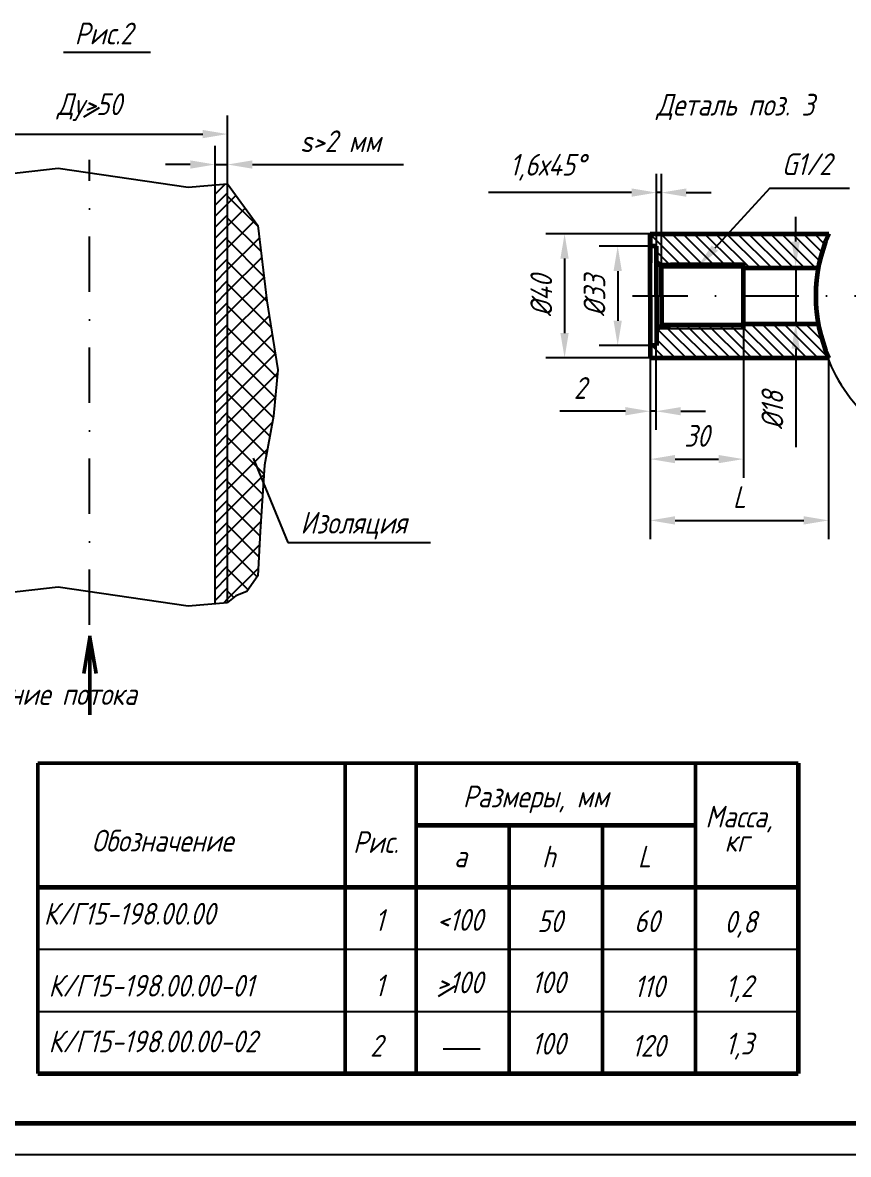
# Model space of a CAD drawing. Header units: inches. Extents: x 5120 to 5750, y -3370 to -3068.
# Drawn here: x 5229.7 to 5362.7, y -3364.7 to -3182.5 of the extents above; entities that cross this region are included whole.
import ezdxf

# ---------------------------------------------------------------- set-up
doc = ezdxf.new("R2010")
doc.units = ezdxf.units.IN
doc.header["$LTSCALE"] = 0.7
doc.header["$MEASUREMENT"] = 0
doc.linetypes.add('DASHDOT', pattern=[25.4, 12.7, -6.35, 0, -6.35])
doc.styles.get("Standard").update_dxf_attribs({"font": 'romand.shx', "width": 0.8, "oblique": 15, "height": 3.5})
doc.dimstyles.get("Standard").update_dxf_attribs({"dimtxt": 3.5, "dimasz": 4, "dimexe": 3, "dimexo": 0, "dimgap": 2, "dimtad": 1, "dimdsep": 46, "dimtxsty": 'Standard', "dimcen": 0.09, "dimaunit": 1, "dimadec": 3, "dimazin": 0, "dimtfac": 1, "dimtmove": 0, "dimatfit": 3, "dimfxl": 0.18, "dimtolj": 1, "dimtzin": 0, "dimlwd": 25, "dimlwe": 25, "dimarcsym": 0})

# ---------------------------------------------------------------- blocks, each defined once
blk = doc.blocks.new('*D183')
at = {"color": 0, "lineweight": 25, "transparency": 16777216}
for p, q in [((5260.69, -3208.57), (5260.69, -3202.31)), ((5262.69, -3208.39), (5262.69, -3202.31)), ((5256.69, -3205.31), (5252.69, -3205.31)), ((5260.69, -3205.31), (5262.69, -3205.31)), ((5266.69, -3205.31), (5291.05, -3205.31))]:
    blk.add_line(p, q, dxfattribs=at)
for points in [[(5256.69, -3204.64), (5256.69, -3205.98), (5260.69, -3205.31)], [(5266.69, -3204.64), (5266.69, -3205.98), (5262.69, -3205.31)]]:
    blk.add_solid(points, dxfattribs=at)
at = {"layer": 'DEFPOINTS', "color": 0, "lineweight": 25, "transparency": 16777216}
for p in [(5262.69, -3205.31), (5260.69, -3208.57), (5262.69, -3208.39)]:
    blk.add_point(p, dxfattribs=at)
at = {"color": 0, "lineweight": 25, "transparency": 16777216, "insert": (5280.87, -3201.56), "char_height": 3.5, "attachment_point": 5}
blk.add_mtext('\\A1;s>2 мм', dxfattribs=at)
blk = doc.blocks.new('*D186')
at = {"color": 0, "lineweight": 25, "transparency": 16777216}
for p, q in [((5330.79, -3236.46), (5330.79, -3265.63)), ((5359.53, -3236.46), (5359.53, -3265.63)), ((5334.79, -3262.63), (5355.53, -3262.63))]:
    blk.add_line(p, q, dxfattribs=at)
for points in [[(5334.79, -3261.96), (5334.79, -3263.3), (5330.79, -3262.63)], [(5355.53, -3261.96), (5355.53, -3263.3), (5359.53, -3262.63)]]:
    blk.add_solid(points, dxfattribs=at)
at = {"layer": 'DEFPOINTS', "color": 0, "lineweight": 25, "transparency": 16777216}
for p in [(5330.79, -3236.46), (5359.53, -3236.46), (5359.53, -3262.63)]:
    blk.add_point(p, dxfattribs=at)
at = {"color": 0, "lineweight": 25, "transparency": 16777216, "insert": (5345.16, -3258.88), "char_height": 3.5, "attachment_point": 5}
blk.add_mtext('\\A1;L', dxfattribs=at)
blk = doc.blocks.new('*D187')
at = {"color": 0, "lineweight": 25, "transparency": 16777216}
for p, q in [((5330.79, -3226.46), (5330.79, -3255.76)), ((5345.79, -3231.71), (5345.79, -3255.76)), ((5334.79, -3252.76), (5341.79, -3252.76))]:
    blk.add_line(p, q, dxfattribs=at)
for points in [[(5334.79, -3252.09), (5334.79, -3253.42), (5330.79, -3252.76)], [(5341.79, -3252.09), (5341.79, -3253.42), (5345.79, -3252.76)]]:
    blk.add_solid(points, dxfattribs=at)
at = {"layer": 'DEFPOINTS', "color": 0, "lineweight": 25, "transparency": 16777216}
for p in [(5330.79, -3226.46), (5345.79, -3231.71), (5345.79, -3252.76)]:
    blk.add_point(p, dxfattribs=at)
at = {"color": 0, "lineweight": 25, "transparency": 16777216, "insert": (5338.29, -3249.01), "char_height": 3.5, "attachment_point": 5}
blk.add_mtext('\\A1;30', dxfattribs=at)
blk = doc.blocks.new('*D188')
at = {"color": 0, "lineweight": 25, "transparency": 16777216}
for p, q in [((5330.79, -3216.46), (5313.99, -3216.46)), ((5316.99, -3220.46), (5316.99, -3232.46)), ((5330.79, -3236.46), (5313.99, -3236.46))]:
    blk.add_line(p, q, dxfattribs=at)
for points in [[(5316.32, -3220.46), (5317.65, -3220.46), (5316.99, -3216.46)], [(5316.32, -3232.46), (5317.65, -3232.46), (5316.99, -3236.46)]]:
    blk.add_solid(points, dxfattribs=at)
at = {"layer": 'DEFPOINTS', "color": 0, "lineweight": 25, "transparency": 16777216}
for p in [(5330.79, -3216.46), (5316.99, -3236.46), (5330.79, -3236.46)]:
    blk.add_point(p, dxfattribs=at)
at = {"color": 0, "lineweight": 25, "transparency": 16777216, "insert": (5313.24, -3226.46), "char_height": 3.5, "attachment_point": 5, "rotation": 90}
blk.add_mtext('\\A1;%%C40', dxfattribs=at)
blk = doc.blocks.new('*D189')
at = {"color": 0, "lineweight": 25, "transparency": 16777216}
for p, q in [((5330.79, -3218.46), (5322.55, -3218.46)), ((5325.55, -3222.46), (5325.55, -3230.46)), ((5330.79, -3234.46), (5322.55, -3234.46))]:
    blk.add_line(p, q, dxfattribs=at)
for points in [[(5324.88, -3222.46), (5326.21, -3222.46), (5325.55, -3218.46)], [(5324.88, -3230.46), (5326.21, -3230.46), (5325.55, -3234.46)]]:
    blk.add_solid(points, dxfattribs=at)
at = {"layer": 'DEFPOINTS', "color": 0, "lineweight": 25, "transparency": 16777216}
for p in [(5330.79, -3218.46, 0.5), (5325.55, -3234.46), (5330.79, -3234.46)]:
    blk.add_point(p, dxfattribs=at)
at = {"color": 0, "lineweight": 25, "transparency": 16777216, "insert": (5321.8, -3226.46), "char_height": 3.5, "attachment_point": 5, "rotation": 90}
blk.add_mtext('\\A1;%%C33', dxfattribs=at)
blk = doc.blocks.new('*D190')
at = {"color": 0, "lineweight": 25, "transparency": 16777216}
for p, q in [((5330.79, -3234.46), (5330.79, -3248.05)), ((5331.71, -3234.46), (5331.71, -3248.05)), ((5326.79, -3245.05), (5316.22, -3245.05)), ((5331.71, -3245.05), (5330.79, -3245.05)), ((5335.71, -3245.05), (5339.71, -3245.05))]:
    blk.add_line(p, q, dxfattribs=at)
for points in [[(5326.79, -3244.38), (5326.79, -3245.71), (5330.79, -3245.05)], [(5335.71, -3244.38), (5335.71, -3245.71), (5331.71, -3245.05)]]:
    blk.add_solid(points, dxfattribs=at)
at = {"layer": 'DEFPOINTS', "color": 0, "lineweight": 25, "transparency": 16777216}
for p in [(5330.79, -3234.46), (5331.71, -3234.46), (5331.71, -3245.05)]:
    blk.add_point(p, dxfattribs=at)
at = {"color": 0, "lineweight": 25, "transparency": 16777216, "insert": (5319.47, -3241.3), "char_height": 3.5, "attachment_point": 5}
blk.add_mtext('\\A1;2', dxfattribs=at)
blk = doc.blocks.new('*D191')
at = {"color": 0, "lineweight": 25, "transparency": 16777216}
for p, q in [((5331.79, -3218.46), (5331.79, -3206.83)), ((5332.59, -3221.72), (5332.59, -3206.83)), ((5327.79, -3209.83), (5304.71, -3209.83)), ((5332.59, -3209.83), (5331.79, -3209.83)), ((5336.59, -3209.83), (5340.59, -3209.83))]:
    blk.add_line(p, q, dxfattribs=at)
for points in [[(5327.79, -3209.16), (5327.79, -3210.5), (5331.79, -3209.83)], [(5336.59, -3209.16), (5336.59, -3210.5), (5332.59, -3209.83)]]:
    blk.add_solid(points, dxfattribs=at)
at = {"layer": 'DEFPOINTS', "color": 0, "lineweight": 25, "transparency": 16777216}
for p in [(5332.59, -3209.83), (5331.79, -3218.46, 0.5), (5332.59, -3221.72)]:
    blk.add_point(p, dxfattribs=at)
at = {"color": 0, "lineweight": 25, "transparency": 16777216, "insert": (5314.24, -3205.75), "char_height": 3.5, "attachment_point": 5}
blk.add_mtext('\\A1;1,6х45%%D', dxfattribs=at)
blk = doc.blocks.new('*D192')
at = {"color": 0, "lineweight": 25, "transparency": 16777216}
for p, q in [((5354.22, -3217.72), (5354.22, -3213.72)), ((5345.79, -3221.72), (5357.22, -3221.72)), ((5354.22, -3221.72), (5354.22, -3230.96)), ((5345.79, -3230.96), (5357.22, -3230.96)), ((5354.22, -3234.96), (5354.22, -3250.84))]:
    blk.add_line(p, q, dxfattribs=at)
for points in [[(5353.55, -3217.72), (5354.88, -3217.72), (5354.22, -3221.72)], [(5353.55, -3234.96), (5354.88, -3234.96), (5354.22, -3230.96)]]:
    blk.add_solid(points, dxfattribs=at)
at = {"layer": 'DEFPOINTS', "color": 0, "lineweight": 25, "transparency": 16777216}
for p in [(5345.79, -3221.72), (5345.79, -3230.96), (5354.22, -3230.96)]:
    blk.add_point(p, dxfattribs=at)
at = {"color": 0, "lineweight": 25, "transparency": 16777216, "insert": (5350.47, -3244.9), "char_height": 3.5, "attachment_point": 5, "rotation": 90}
blk.add_mtext('\\A1;%%C18', dxfattribs=at)

msp = doc.modelspace()

# ---------------------------------------------------------------- hatches: boundary and pattern name
at = {"lineweight": 25}
h = msp.add_hatch(dxfattribs=at)
h.set_pattern_fill('ANSI31', color=256, scale=10)
h.set_pattern_definition([(45, (-20.5425, 61.1235), (-0.88388348, 0.88388348), [])])
h.paths.add_polyline_path([(5260.691, -3276.005), (5262.691, -3275.832), (5262.691, -3208.392), (5260.691, -3208.565)])
h = msp.add_hatch(dxfattribs=at)
h.set_pattern_fill('ANSI31', color=256, scale=10, angle=90)
h.paths.add_polyline_path([(5359.535, -3216.465), (5330.787, -3216.465), (5330.787, -3218.465), (5331.787, -3218.465), (5331.787, -3220.925), (5332.077, -3221.215), (5334.037, -3221.215), (5345.787, -3221.215), (5345.787, -3221.965), (5357.856, -3221.965, -0.0576965)])
h.paths.add_polyline_path([(5357.906, -3231.228), (5357.642, -3230.965), (5345.787, -3230.965), (5345.787, -3231.715), (5332.077, -3231.715), (5331.787, -3232.005), (5331.787, -3234.465), (5330.787, -3234.465), (5330.787, -3236.465), (5359.535, -3236.465, -0.0550072)])
h = msp.add_hatch(dxfattribs=at)
h.set_pattern_fill('ANSI31', color=256, scale=10, angle=90)
h.paths.add_polyline_path([(5345.787, -3221.215), (5334.037, -3221.215), (5332.077, -3221.215), (5332.587, -3221.725), (5345.787, -3221.725)])
h = msp.add_hatch(dxfattribs=at)
h.set_pattern_fill('ANSI31', color=256, scale=10, angle=90)
h.paths.add_polyline_path([(5345.787, -3231.205), (5332.587, -3231.205), (5332.077, -3231.715), (5345.787, -3231.715)])

# ---------------------------------------------------------------- linework, layer by layer
for p, q in [((5236.25, -3187.209), (5250.292, -3187.209)), ((5241.993, -3196.202), (5239.472, -3197.684)), ((5262.691, -3275.832), (5262.691, -3197.407)), ((5222.191, -3200.407), (5258.691, -3200.407)), ((5350.082, -3209.136), (5341.2, -3218.763)), ((5350.082, -3209.136), (5362.904, -3209.136)), ((5262.691, -3211.635), (5264.055, -3210.271)), ((5267.616, -3215.316), (5262.691, -3210.391)), ((5262.691, -3215.171), (5265.543, -3212.319)), ((5268.088, -3219.324), (5262.691, -3213.927)), ((5262.691, -3218.706), (5267.031, -3214.367)), ((5262.691, -3222.242), (5267.827, -3217.106)), ((5268.56, -3223.331), (5262.691, -3217.462)), ((5330.787, -3221.165, 0.5), (5330.787, -3216.465, 0.5)), ((5330.787, -3221.165, 0.5), (5330.787, -3216.465, 0.5)), ((5262.691, -3225.777), (5268.199, -3220.269)), ((5269.035, -3227.342), (5262.691, -3220.998)), ((5334.037, -3221.215), (5345.787, -3221.215)), ((5262.691, -3229.313), (5268.572, -3223.432)), ((5269.717, -3231.559), (5262.691, -3224.533)), ((5262.691, -3232.848), (5268.945, -3226.595)), ((5270.399, -3235.777), (5262.691, -3228.069)), ((5262.691, -3236.384), (5269.411, -3229.664)), ((5270.696, -3239.61), (5262.691, -3231.604)), ((5334.037, -3231.715), (5332.077, -3231.715)), ((5332.077, -3231.715), (5345.787, -3231.715)), ((5262.691, -3239.92), (5269.903, -3232.708)), ((5270.388, -3242.837), (5262.691, -3235.14)), ((5262.691, -3243.455), (5270.395, -3235.751)), ((5270.065, -3246.05), (5262.691, -3238.675)), ((5262.691, -3246.991), (5270.762, -3238.919)), ((5269.521, -3249.041), (5262.691, -3242.211)), ((5262.691, -3250.526), (5270.389, -3242.828)), ((5268.977, -3252.032), (5262.691, -3245.746)), ((5262.691, -3254.062), (5269.924, -3246.829)), ((5268.574, -3255.165), (5262.691, -3249.282)), ((5262.691, -3257.597), (5269.137, -3251.151)), ((5268.353, -3258.479), (5262.691, -3252.817)), ((5266.811, -3252.624), (5272.42, -3266.168)), ((5262.691, -3261.133), (5268.568, -3255.256)), ((5268.131, -3261.794), (5262.691, -3256.353)), ((5262.691, -3264.668), (5268.315, -3259.044)), ((5267.921, -3265.119), (5262.691, -3259.889)), ((5262.691, -3268.204), (5268.062, -3262.832)), ((5267.751, -3268.485), (5262.691, -3263.424)), ((5262.691, -3271.739), (5267.847, -3266.583)), ((5272.42, -3266.168), (5295.405, -3266.168)), ((5267.473, -3271.742), (5262.691, -3266.96)), ((5262.691, -3275.275), (5267.659, -3270.306)), ((5266, -3273.804), (5262.691, -3270.495)), ((5263.698, -3275.038), (5262.691, -3274.031)), ((5293.075, -3301.719), (5349.146, -3301.719)), ((5232.104, -3321.719), (5293.075, -3321.719)), ((5232.104, -3331.719), (5293.075, -3331.719)), ((5293.075, -3331.719), (5354.629, -3331.719)), ((5299.373, -3337.656), (5296.606, -3339.293)), ((5232.104, -3341.719), (5293.075, -3341.719)), ((5293.075, -3341.719), (5354.629, -3341.719)), ((5297.433, -3347.756), (5303.383, -3347.756))]:
    msp.add_line(p, q, dxfattribs=at)
at = {"linetype": 'DASHDOT'}
msp.add_line((5240.441, -3279.439), (5240.441, -3204.529), dxfattribs=at)
for p, q in [((5260.691, -3276.005), (5260.691, -3208.392)), ((5262.691, -3275.832), (5262.691, -3208.392)), ((5330.787, -3216.465), (5330.787, -3226.465))]:
    msp.add_line(p, q)
at = {"lineweight": 60}
for p, q in [((5330.787, -3216.465), (5359.535, -3216.465)), ((5330.787, -3226.465), (5330.787, -3216.465)), ((5331.787, -3218.465, 0.5), (5330.787, -3218.465, 0.5)), ((5331.787, -3226.465), (5331.787, -3218.465)), ((5332.587, -3221.725), (5331.787, -3220.925)), ((5332.587, -3226.465), (5332.587, -3221.725)), ((5330.787, -3226.465), (5330.787, -3236.465)), ((5331.787, -3226.465), (5331.787, -3234.465)), ((5332.587, -3226.465), (5332.587, -3231.205)), ((5332.587, -3231.205), (5331.787, -3232.005)), ((5330.787, -3236.465), (5359.535, -3236.465)), ((5354.629, -3301.719), (5354.629, -3351.719)), ((5293.075, -3311.719), (5338.075, -3311.719)), ((5232.104, -3321.719), (5354.629, -3321.719)), ((5232.104, -3351.719), (5354.629, -3351.719))]:
    msp.add_line(p, q, dxfattribs=at)
at = {"color": 7, "linetype": 'Continuous', "lineweight": 60}
for p, q in [((5330.787, -3216.465), (5330.787, -3221.165)), ((5330.787, -3216.465), (5330.787, -3221.165)), ((5345.787, -3221.725), (5332.587, -3221.725)), ((5333.527, -3221.725), (5332.587, -3221.725)), ((5345.787, -3221.215), (5345.787, -3231.715)), ((5345.787, -3231.205), (5332.587, -3231.205)), ((5333.527, -3231.205), (5332.587, -3231.205)), ((5331.787, -3234.465), (5330.787, -3234.465))]:
    msp.add_line(p, q, dxfattribs=at)
at = {"color": 0}
for p, q in [((5331.787, -3220.918), (5331.74, -3220.965)), ((5357.906, -3231.228), (5357.642, -3230.965)), ((5331.787, -3234.389), (5331.71, -3234.465))]:
    msp.add_line(p, q, dxfattribs=at)
at = {"lineweight": 20}
msp.add_line((5332.077, -3221.215), (5334.037, -3221.215), dxfattribs=at)
at = {"linetype": 'Continuous', "lineweight": 60}
for p, q in [((5345.787, -3221.965), (5357.856, -3221.965)), ((5345.787, -3230.965), (5357.856, -3230.965)), ((5128.446, -3359.747), (5745.446, -3359.747))]:
    msp.add_line(p, q, dxfattribs=at)
at = {"linetype": 'DASHDOT', "lineweight": 25}
msp.add_line((5327.955, -3226.465), (5386.851, -3226.465), dxfattribs=at)
at = {"linetype": 'Continuous', "lineweight": 50}
for p, q in [((5240.534, -3281.217), (5240.534, -3293.972)), ((5240.534, -3281.517), (5239.534, -3287.317)), ((5240.534, -3281.517), (5241.534, -3287.317)), ((5293.075, -3301.719), (5293.075, -3341.719))]:
    msp.add_line(p, q, dxfattribs=at)
at = {"lineweight": 50}
for p, q in [((5232.104, -3301.719), (5232.104, -3351.719)), ((5232.104, -3301.719), (5354.629, -3301.719)), ((5281.622, -3301.719), (5281.622, -3351.719)), ((5293.075, -3301.719), (5293.075, -3341.719)), ((5293.075, -3301.719), (5293.075, -3341.719)), ((5293.075, -3301.719), (5293.075, -3351.719)), ((5338.075, -3301.719), (5338.075, -3351.719)), ((5308.075, -3311.719), (5308.075, -3351.719)), ((5323.075, -3311.719), (5323.075, -3351.719))]:
    msp.add_line(p, q, dxfattribs=at)
at = {"linetype": 'Continuous', "lineweight": 25}
msp.add_line((5120.446, -3364.747), (5750.446, -3364.747), dxfattribs=at)
for points in [[(5188.191, -3211.263), (5235.426, -3205.9), (5256.326, -3208.945), (5262.691, -3208.392)], [(5262.691, -3208.392), (5267.596, -3215.145), (5269.026, -3227.285), (5270.816, -3238.355), (5270.101, -3245.855), (5268.671, -3253.715), (5267.956, -3264.425), (5267.596, -3271.57), (5265.811, -3274.07), (5264.026, -3274.78), (5262.691, -3275.832)], [(5188.191, -3278.703), (5235.426, -3273.34), (5256.326, -3276.385), (5262.691, -3275.832)]]:
    msp.add_lwpolyline(points)
at = {"lineweight": 60}
msp.add_arc((5382.448, -3226.465), 25, 156.42182, 203.57818, dxfattribs=at)
msp.add_arc((5382.448, -3226.465), 25, 180, 199.36824)
at = {"lineweight": 25}
msp.add_arc((5384.448, -3226.465), 27, 194.13598, 222.81205, dxfattribs=at)
for points in [[(5258.691, -3199.74), (5258.691, -3201.073), (5262.691, -3200.407)], [(5341.691, -3219.215), (5340.71, -3218.311), (5338.488, -3221.703)]]:
    msp.add_solid(points, dxfattribs=at)
at = {"layer": 'DEFPOINTS', "color": 0, "linetype": 'ByBlock'}
for p in [(5331.434, -3218.465), (5342.85, -3218.73), (5358.978, -3220.465), (5359.287, -3220.465), (5360.474, -3221.965), (5339.787, -3226.465), (5360.474, -3230.965), (5360.474, -3230.965), (5360.474, -3230.965), (5331.787, -3234.465), (5331.787, -3234.465), (5360.424, -3234.465), (5234.966, -3250.734)]:
    msp.add_point(p, dxfattribs=at)

# ---------------------------------------------------------------- texts
at = {"lineweight": 25, "char_height": 3.5, "attachment_point": 1}
for s, width, insert in [('Рис.2', 69.66212, (5238.058, -3182.456)), ('Изоляция', 27.87842, (5274.432, -3261.256)), ('Направление потока', 43.67167, (5210.188, -3288.857)), ('Размеры, мм', 34.17656, (5300.591, -3305.356)), ('Рис.', 14.02617, (5282.907, -3312.699)), ('кг', 11.27701, (5342.764, -3312.48)), ('h', 10.14279, (5313.343, -3315.039)), ('L', 10.14279, (5328.8, -3315.039)), ('а', 9.75961, (5299.188, -3315)), ('1', 9.53604, (5286.432, -3325.262)), ('<100', 11.60264, (5296.399, -3325.227)), ('50', 9.55239, (5312.574, -3325.438)), ('60', 9.55239, (5328.182, -3325.438)), ('0,8', 17.93994, (5342.737, -3325.526)), ('1', 9.53604, (5286.432, -3335.787)), ('>100', 11.60264, (5296.399, -3335.296)), ('100', 9.55239, (5311.674, -3335.29)), ('110', 9.55239, (5328.182, -3335.936)), ('1,2', 17.93994, (5342.901, -3335.906)), ('2', 9.53604, (5285.675, -3345.497)), ('100', 9.55239, (5311.674, -3345.169)), ('120', 9.55239, (5327.787, -3345.511)), ('1,3', 17.93994, (5342.901, -3345.16))]:
    msp.add_mtext_dynamic_manual_height_columns(s, width=width, gutter_width=17.5, heights=[0], dxfattribs=dict(at, insert=insert))
at = {"lineweight": 25, "insert": (5240.441, -3196.073), "char_height": 3.5, "attachment_point": 5}
msp.add_mtext('\\A1;Ду>50', dxfattribs=at)
at = {"linetype": 'Continuous', "lineweight": 25, "insert": (5331.806, -3193.929), "char_height": 3.5, "attachment_point": 1}
msp.add_mtext_dynamic_manual_height_columns('Деталь поз. 3', width=95.41823, gutter_width=17.5, heights=[0], dxfattribs=at)
at = {"lineweight": 25, "insert": (5351.965, -3203.507), "char_height": 3.5, "width": 20.99902, "attachment_point": 1}
msp.add_mtext('G1/2', dxfattribs=at)
at = {"lineweight": 20, "insert": (5339.663, -3308.595), "char_height": 3.5, "width": 38.16195, "attachment_point": 1}
msp.add_mtext('Масса,  ', dxfattribs=at)
at = {"color": 0, "linetype": 'Continuous', "lineweight": 25, "char_height": 3.5, "attachment_point": 1}
for s, width, insert in [('Обозначение', 53.1, (5240.792, -3312.473)), ('К/Г15-198.00.00', 49.8, (5233.092, -3324.242)), ('К/Г15-198.00.00-01', 49.8, (5233.865, -3335.831)), ('К/Г15-198.00.00-02', 49.8, (5233.865, -3344.805))]:
    msp.add_mtext_dynamic_manual_height_columns(s, width=width, gutter_width=17.5, heights=[0], dxfattribs=dict(at, insert=insert))

# ---------------------------------------------------------------- dimensions: what is measured, and where the dimension line sits
at = {"lineweight": 25}
for base, p1, p2, text, picture, middle in [((5262.691, -3205.31), (5260.691, -3208.565), (5262.691, -3208.392), 's>2 мм', '*D183', (5280.87, -3201.56)), ((5345.787, -3252.757), (5330.787, -3226.465), (5345.787, -3231.715), '30', '*D187', (5338.287, -3249.007)), ((5359.535, -3262.63), (5330.787, -3236.465), (5359.535, -3236.465), 'L', '*D186', (5345.161, -3258.88))]:
    dim = msp.add_linear_dim(base=base, p1=p1, p2=p2, text=text, dimstyle='Standard', dxfattribs=at)
    dim.commit()
    dim.dimension.update_dxf_attribs({"geometry": picture, "text_midpoint": middle})
for base, p1, p2, text, picture, middle in [((5332.587, -3209.831), (5331.787, -3218.465, 0.5), (5332.587, -3221.725), '1,6х45%%D', '*D191', (5314.244, -3209.831)), ((5331.71, -3245.046), (5330.787, -3234.465), (5331.71, -3234.465), '2', '*D190', (5319.465, -3245.046))]:
    dim = msp.add_linear_dim(base=base, p1=p1, p2=p2, text=text, dimstyle='Standard', dxfattribs=at)
    dim.commit()
    dim.dimension.update_dxf_attribs({"geometry": picture, "text_midpoint": middle, "dimtype": 160})
for base, p1, p2, text, picture, middle in [((5354.216, -3230.965), (5345.787, -3221.725), (5345.787, -3230.965), '%%C18', '*D192', (5350.466, -3244.9)), ((5316.986, -3236.465), (5330.787, -3216.465), (5330.787, -3236.465), '%%C40', '*D188', (5313.236, -3226.465)), ((5325.546, -3234.465), (5330.787, -3218.465, 0.5), (5330.787, -3234.465), '%%C33', '*D189', (5321.796, -3226.465))]:
    dim = msp.add_linear_dim(base=base, p1=p1, p2=p2, angle=90, text=text, dimstyle='Standard', dxfattribs=at)
    dim.commit()
    dim.dimension.update_dxf_attribs({"geometry": picture, "text_midpoint": middle})

doc.saveas('drawing.dxf')
